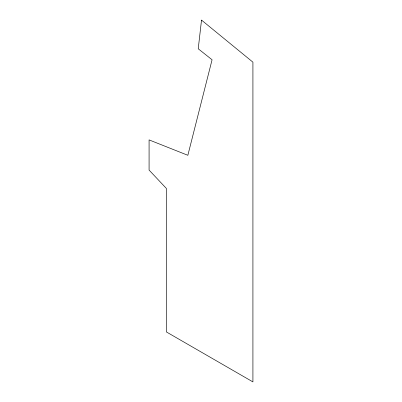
<?xml version="1.0" encoding="UTF-8"?>
<svg xmlns="http://www.w3.org/2000/svg" width="402" height="402" viewBox="0 0 402 402"><rect width="100%" height="100%" fill="white"/><g stroke="black" fill="none" stroke-linecap="round" stroke-linejoin="round"><path stroke-width="0.6" d="M201.518 20.1L198.231 48.778L212.075 59.767L187.85 155.288L149.082 139.901L149.082 170.076L166.388 188.463L166.388 331.941L252.918 381.9L252.918 62.164L201.518 20.1"/></g></svg>
